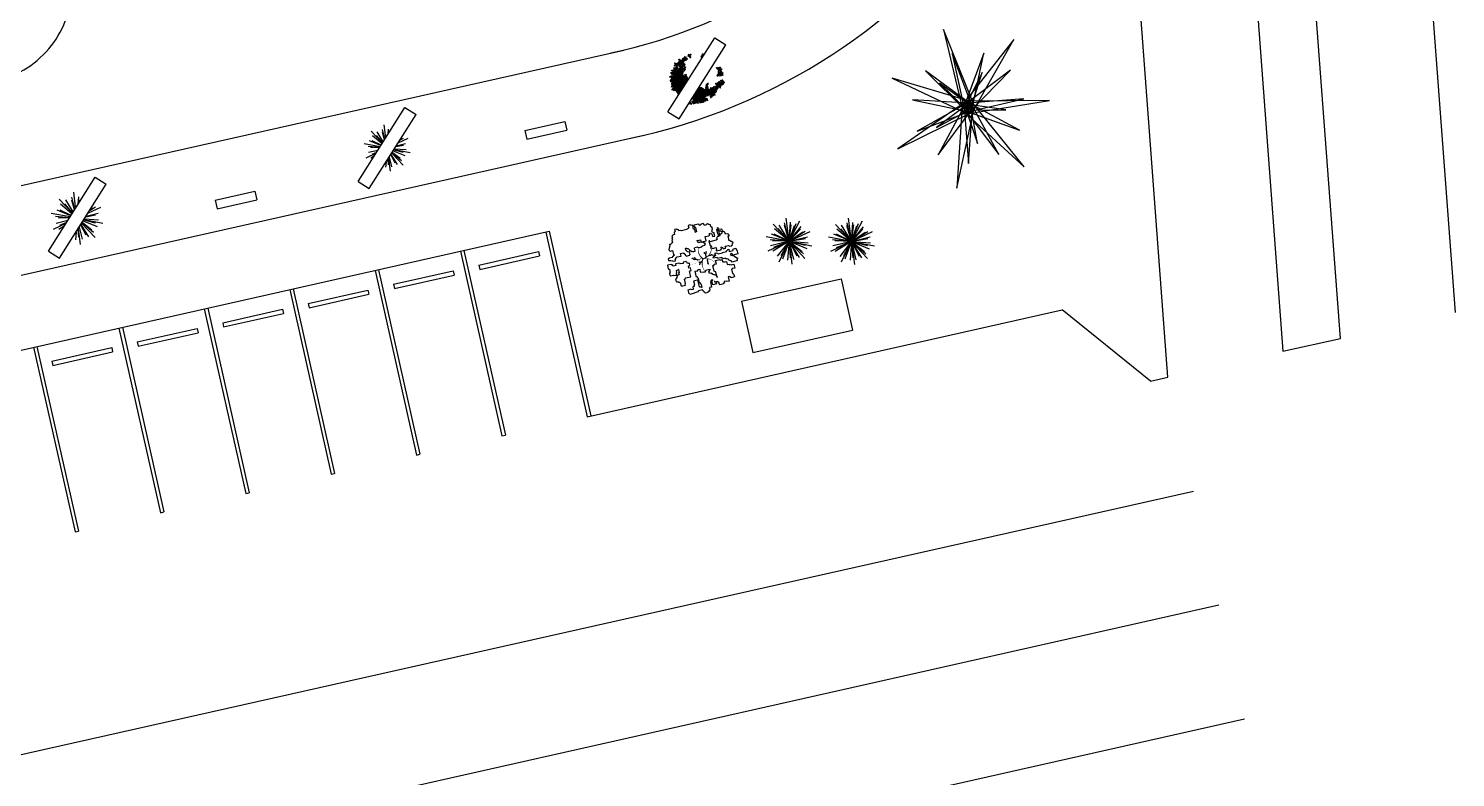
# Model space of a CAD drawing. Header units: inches. Extents: x 40 to 251, y 0 to 175.
# Drawn here: x 202.07 to 250.99, y 36.17 to 61.83 of the extents above; entities that cross this region are included whole.
import ezdxf

# ---------------------------------------------------------------- set-up
doc = ezdxf.new("R2010")
doc.units = ezdxf.units.IN
doc.header["$MEASUREMENT"] = 0
for name, color, linetype in [('ARBOLES', 3, 'Continuous'), ('CUADRICULA', 84, 'Continuous'), ('SENDAS', 6, 'Continuous')]:
    doc.layers.add(name, color=color, linetype=linetype)

msp = doc.modelspace()

# ---------------------------------------------------------------- linework, layer by layer
for p, q in [((241.126, 49.884), (231.978, 172.373)), ((247.043, 51.213), (237.995, 172.373)), ((250.988, 52.1), (242.006, 172.373)), ((163.608, 47.864), (222.483, 61.092)), ((162.463, 44.532), (223.159, 58.169)), ((162.788, 42.042), (219.923, 54.88)), ((219.806, 54.854), (221.227, 48.529)), ((219.923, 54.88), (221.345, 48.555)), ((216.879, 54.196), (218.3, 47.871)), ((216.996, 54.222), (218.418, 47.897)), ((217.509, 53.722), (219.557, 54.183)), ((217.541, 53.576), (219.59, 54.036)), ((219.557, 54.183), (219.59, 54.036)), ((213.952, 53.538), (215.373, 47.213)), ((214.069, 53.565), (215.491, 47.24)), ((214.581, 53.065), (216.63, 53.525)), ((214.614, 52.918), (216.663, 53.379)), ((216.63, 53.525), (216.663, 53.379)), ((217.509, 53.722), (217.541, 53.576)), ((211.025, 52.881), (212.446, 46.556)), ((211.142, 52.907), (212.564, 46.582)), ((211.654, 52.407), (213.703, 52.867)), ((213.703, 52.867), (213.736, 52.721)), ((214.581, 53.065), (214.614, 52.918)), ((226.509, 52.483), (229.924, 53.25)), ((229.924, 53.25), (230.319, 51.494)), ((211.654, 52.407), (211.687, 52.261)), ((211.687, 52.261), (213.736, 52.721)), ((226.509, 52.483), (226.904, 50.727)), ((208.098, 52.223), (209.519, 45.898)), ((208.215, 52.249), (209.636, 45.924)), ((208.727, 51.749), (210.776, 52.21)), ((208.76, 51.603), (210.809, 52.063)), ((210.776, 52.21), (210.809, 52.063)), ((221.227, 48.529), (237.501, 52.185)), ((240.534, 49.751), (237.501, 52.185)), ((205.171, 51.565), (206.592, 45.24)), ((205.288, 51.592), (206.709, 45.267)), ((205.8, 51.092), (207.849, 51.552)), ((205.833, 50.945), (207.882, 51.406)), ((207.849, 51.552), (207.882, 51.406)), ((208.727, 51.749), (208.76, 51.603)), ((226.904, 50.727), (230.319, 51.494)), ((202.244, 50.908), (203.665, 44.583)), ((202.361, 50.934), (203.782, 44.609)), ((202.873, 50.434), (204.922, 50.894)), ((204.922, 50.894), (204.955, 50.748)), ((205.8, 51.092), (205.833, 50.945)), ((202.873, 50.434), (202.906, 50.288)), ((202.906, 50.288), (204.955, 50.748)), ((240.534, 49.751), (241.126, 49.884)), ((218.3, 47.871), (218.418, 47.897)), ((215.373, 47.213), (215.491, 47.24)), ((212.446, 46.556), (212.564, 46.582)), ((91.152, 12.087), (242.003, 45.981)), ((209.519, 45.898), (209.636, 45.924)), ((206.592, 45.24), (206.709, 45.267)), ((203.665, 44.583), (203.782, 44.609)), ((92.029, 8.184), (242.879, 42.078)), ((92.905, 4.282), (243.756, 38.176))]:
    msp.add_line(p, q)
msp.add_lwpolyline([(235.989, 172.373), (245.071, 50.77), (247.043, 51.213)])
for radius, end in [(17.543, 7.131), (20.543, 4.9594)]:
    msp.add_arc((218.415, 78.157), radius, 281.9184, end)
at = {"layer": 'ARBOLES'}
for p, q in [((224.207, 60.183), (224.202, 60.208)), ((224.204, 60.281), (224.204, 60.281)), ((224.366, 59.56), (224.21, 60.253)), ((224.343, 59.578), (224.211, 60.169)), ((224.379, 59.582), (224.218, 60.301)), ((224.393, 59.603), (224.235, 60.307)), ((224.272, 60.226), (224.258, 60.285)), ((224.407, 59.625), (224.272, 60.224)), ((224.42, 59.646), (224.296, 60.202)), ((224.319, 60.178), (224.313, 60.205)), ((224.184, 60.121), (224.184, 60.121)), ((224.193, 59.999), (224.188, 60.024)), ((224.193, 59.919), (224.192, 59.922)), ((224.197, 60.064), (224.194, 60.076)), ((224.204, 59.87), (224.195, 59.91)), ((224.315, 59.622), (224.196, 60.153)), ((224.225, 59.86), (224.199, 59.972)), ((224.292, 59.642), (224.202, 60.044)), ((224.22, 59.796), (224.217, 59.814)), ((224.224, 59.778), (224.222, 59.789)), ((224.241, 59.788), (224.227, 59.848)), ((224.434, 59.668), (224.325, 60.151)), ((224.448, 59.689), (224.352, 60.116)), ((224.461, 59.711), (224.372, 60.11)), ((224.475, 59.733), (224.389, 60.114)), ((224.416, 60.079), (224.407, 60.118)), ((224.489, 59.754), (224.416, 60.077)), ((224.502, 59.776), (224.438, 60.059)), ((224.516, 59.797), (224.459, 60.052)), ((224.529, 59.819), (224.476, 60.059)), ((224.543, 59.84), (224.492, 60.066)), ((224.557, 59.862), (224.514, 60.054)), ((224.57, 59.883), (224.536, 60.039)), ((224.584, 59.905), (224.552, 60.047)), ((224.598, 59.926), (224.566, 60.068)), ((224.611, 59.948), (224.583, 60.072)), ((224.625, 59.97), (224.603, 60.069)), ((224.639, 59.991), (224.617, 60.087)), ((224.652, 60.013), (224.632, 60.101)), ((224.666, 60.034), (224.648, 60.112)), ((224.679, 60.056), (224.667, 60.111)), ((224.693, 60.077), (224.686, 60.107)), ((225.073, 59.292), (224.983, 59.693)), ((225.097, 59.267), (224.996, 59.715)), ((225.114, 59.275), (225.01, 59.736)), ((225.129, 59.29), (225.024, 59.758)), ((225.148, 59.284), (225.037, 59.779)), ((225.166, 59.287), (225.051, 59.801)), ((225.185, 59.286), (225.064, 59.822)), ((225.203, 59.29), (225.078, 59.844)), ((225.22, 59.294), (225.102, 59.818)), ((225.232, 59.324), (225.122, 59.814)), ((225.25, 59.325), (225.141, 59.81)), ((225.268, 59.329), (225.158, 59.818)), ((225.288, 59.322), (225.188, 59.766)), ((225.272, 59.474), (225.203, 59.782)), ((225.29, 59.478), (225.225, 59.765)), ((225.304, 59.498), (225.248, 59.745)), ((225.314, 59.532), (225.267, 59.744)), ((225.33, 59.546), (225.283, 59.755)), ((225.356, 59.51), (225.29, 59.805)), ((225.371, 59.527), (225.302, 59.837)), ((225.385, 59.546), (225.307, 59.893)), ((225.407, 59.531), (225.319, 59.922)), ((225.424, 59.538), (225.334, 59.938)), ((225.365, 59.882), (225.349, 59.954)), ((225.374, 59.927), (225.366, 59.962)), ((225.439, 59.554), (225.397, 59.74)), ((225.455, 59.563), (225.415, 59.741)), ((225.491, 59.488), (225.431, 59.754)), ((225.509, 59.489), (225.446, 59.769)), ((225.523, 59.507), (225.458, 59.8)), ((225.54, 59.516), (225.472, 59.817)), ((225.557, 59.521), (225.498, 59.787)), ((225.574, 59.529), (225.518, 59.78)), ((225.593, 59.528), (225.531, 59.802)), ((225.595, 59.598), (225.547, 59.813)), ((225.57, 59.792), (225.562, 59.826)), ((225.582, 59.822), (225.576, 59.848)), ((225.611, 59.61), (225.578, 59.758)), ((225.626, 59.626), (225.594, 59.77)), ((225.642, 59.639), (225.605, 59.801)), ((225.655, 59.661), (225.618, 59.824)), ((225.665, 59.701), (225.634, 59.838)), ((225.652, 59.839), (225.65, 59.847)), ((225.677, 59.73), (225.658, 59.812)), ((225.694, 59.733), (225.673, 59.827)), ((225.707, 59.759), (225.688, 59.845)), ((225.723, 59.768), (225.706, 59.847)), ((225.73, 59.822), (225.725, 59.842)), ((224.792, 59.391), (224.792, 59.392)), ((224.809, 59.314), (224.806, 59.327)), ((224.817, 59.278), (224.814, 59.294)), ((224.822, 59.421), (224.819, 59.435)), ((224.839, 59.263), (224.824, 59.328)), ((224.844, 59.406), (224.833, 59.456)), ((224.859, 59.256), (224.839, 59.346)), ((224.865, 59.395), (224.846, 59.478)), ((224.882, 59.236), (224.856, 59.351)), ((224.915, 59.252), (224.86, 59.499)), ((224.897, 59.251), (224.866, 59.391)), ((224.933, 59.258), (224.874, 59.521)), ((224.946, 59.279), (224.887, 59.542)), ((224.968, 59.265), (224.901, 59.564)), ((224.985, 59.271), (224.914, 59.586)), ((225.006, 59.261), (224.928, 59.607)), ((225.026, 59.254), (224.942, 59.629)), ((225.028, 59.329), (224.955, 59.65)), ((225.047, 59.324), (224.969, 59.672)), ((225.043, 59.261), (225.038, 59.283)), ((225.234, 59.315), (225.234, 59.316)), ((225.3, 59.349), (225.284, 59.421)), ((225.319, 59.349), (225.304, 59.415)), ((225.334, 59.362), (225.316, 59.441)), ((225.354, 59.354), (225.336, 59.438)), ((225.369, 59.37), (225.368, 59.375)), ((225.453, 59.49), (225.448, 59.515)), ((225.463, 59.447), (225.459, 59.464)), ((225.472, 59.489), (225.463, 59.528)), ((225.48, 59.454), (225.472, 59.487)), ((225.497, 59.459), (225.494, 59.474)), ((225.608, 59.541), (225.597, 59.592)), ((225.619, 59.575), (225.619, 59.576))]:
    msp.add_line(p, q, dxfattribs=at)
for centre, major_axis, ratio in [((224.34, 60.636), (0.0257, 0.0191), 0.474486), ((224.385, 60.75), (-0.0173, 0.0285), 0.413472), ((224.426, 60.643), (0.0187, 0.0322), 0.573894), ((224.469, 60.717), (0.0281, 0.0245), 0.398406), ((224.464, 60.625), (-0.0051, 0.0356), 0.560355), ((224.545, 60.752), (0.0045, 0.0345), 0.462001), ((224.576, 60.755), (-0.0038, 0.0308), 0.256118), ((224.746, 60.918), (0.0288, 0.0292), 0.35759), ((225.164, 60.884), (-0.0351, -0.0079), 0.599678), ((225.194, 60.936), (-0.0182, 0.0297), 0.619386), ((224.083, 60.179), (-0.0386, -0.0087), 0.522819), ((224.128, 60.299), (-0.0381, 0.0104), 0.665813), ((224.139, 60.39), (-0.0327, -0.0073), 0.43783), ((224.144, 60.136), (-0.0084, 0.0373), 0.720925), ((224.157, 60.229), (0.0018, 0.0395), 0.799869), ((224.173, 60.354), (0.0212, 0.0366), 0.25469), ((224.197, 60.238), (-0.0051, 0.0315), 0.560103), ((224.216, 60.471), (-0.0358, -0.0029), 0.407978), ((224.204, 60.33), (-0.0032, 0.0322), 0.45877), ((224.238, 60.426), (0.0253, 0.0199), 0.543438), ((224.258, 60.629), (-0.0387, 0.0167), 0.414951), ((224.285, 60.505), (0.0241, 0.0232), 0.237378), ((224.29, 60.257), (-0.0081, 0.0362), 0.576422), ((224.287, 60.564), (0.0053, 0.0303), 0.494677), ((224.323, 60.328), (0.0249, 0.014), 0.655012), ((224.349, 60.59), (0.0424, 0.0095), 0.434994), ((224.335, 60.211), (0.0009, 0.0299), 0.543648), ((224.376, 60.351), (-0.0354, 0.0348), 0.401963), ((224.374, 60.18), (0.0324, 0.0086), 0.516956), ((224.377, 60.402), (0.0351, 0.0079), 0.299839), ((224.381, 60.435), (-0.0338, 0.0127), 0.445277), ((224.362, 60.225), (-0.0046, 0.0206), 0.067063), ((224.433, 60.175), (-0.0063, 0.0279), 0.753881), ((224.438, 60.541), (0.0061, 0.0404), 0.328742), ((224.478, 60.332), (0.0342, 0.0147), 0.611838), ((224.568, 60.492), (0.0227, 0.0228), 0.373271), ((225.685, 60.466), (-0.0243, 0.0265), 0.486624), ((225.702, 60.234), (0.0151, 0.042), 0.332735), ((225.752, 60.476), (0.0352, 0.0232), 0.507162), ((225.756, 60.233), (0.0054, 0.0344), 0.81231), ((225.776, 60.315), (-0.0096, 0.036), 0.431606), ((225.81, 60.431), (0.0316, 0.0112), 0.400905), ((225.811, 60.238), (0.0032, 0.036), 0.665469), ((225.843, 60.297), (0.0247, 0.0165), 0.629819), ((224.118, 60.001), (-0.0387, 0.0163), 0.260879), ((224.136, 59.918), (-0.03, 0.0277), 0.268184), ((224.129, 59.849), (0.0115, 0.0297), 0.343826), ((224.168, 59.826), (-0.0149, 0.0352), 0.323492), ((224.179, 59.934), (0.0017, 0.0382), 0.434403), ((224.211, 59.736), (0.0075, 0.0453), 0.450257), ((224.247, 59.729), (-0.0076, 0.0336), 0.481755), ((224.442, 60.097), (-0.0057, 0.0368), 0.792069), ((224.605, 60.115), (0.0004, 0.0397), 0.404964), ((225.658, 59.924), (-0.0204, 0.0325), 0.41875), ((225.68, 59.86), (-0.0417, -0.0058), 0.38142), ((225.768, 59.994), (-0.0328, 0.0226), 0.30137), ((225.768, 59.917), (0.0275, 0.0351), 0.178251)]:
    msp.add_ellipse(centre, major_axis=major_axis, ratio=ratio, dxfattribs=at)
at = {"layer": 'ARBOLES', "extrusion": (0, 0, -1)}
for centre, major_axis, ratio in [((224.391, 60.683), (0.0331, 0.0107), 0.345232), ((224.434, 60.724), (-0.0022, 0.0334), 0.363979), ((224.493, 60.65), (-0.0204, 0.0249), 0.664202), ((224.507, 60.687), (-0.0329, 0.0064), 0.559156), ((224.51, 60.787), (0.0261, 0.0143), 0.451568), ((224.56, 60.835), (0.0029, 0.0347), 0.345232), ((224.595, 60.824), (0.0141, 0.0304), 0.321779), ((224.616, 60.768), (-0.028, 0.0162), 0.333155), ((224.624, 60.796), (-0.0344, 0.0056), 0.502617), ((224.695, 60.913), (0.0139, 0.0332), 0.334247), ((224.752, 60.852), (-0.0199, 0.017), 0.615039), ((224.173, 60.134), (-0.0135, 0.0317), 0.199877), ((224.194, 60.43), (0.0019, 0.0285), 0.234816), ((224.239, 60.568), (0.0333, 0.0097), 0.46418), ((224.252, 60.343), (-0.0327, 0.0356), 0.332454), ((224.274, 60.373), (-0.0464, 0.0137), 0.445707), ((224.293, 60.437), (-0.0204, 0.0182), 0.543931), ((224.308, 60.472), (-0.0331, -0.0048), 0.400905), ((224.324, 60.278), (-0.0318, 0.0167), 0.521032), ((224.366, 60.143), (-0.0339, 0.0207), 0.440565), ((224.372, 60.288), (0.0318, 0.0141), 0.304616), ((224.4, 60.566), (0.0356, 0.031), 0.366699), ((224.395, 60.239), (-0.03, 0.0197), 0.560355), ((224.411, 60.472), (-0.0066, 0.038), 0.348243), ((224.426, 60.363), (0.0038, 0.0444), 0.479296), ((224.438, 60.264), (-0.0061, 0.0404), 0.393625), ((224.448, 60.483), (0.0164, 0.0388), 0.255677), ((224.471, 60.414), (-0.035, 0.0127), 0.46955), ((224.468, 60.185), (-0.0232, 0.0336), 0.493113), ((224.488, 60.451), (-0.0371, 0.0033), 0.398406), ((224.478, 60.541), (-0.0153, 0.0327), 0.55782), ((224.485, 60.284), (0.0161, 0.0308), 0.462001), ((224.497, 60.221), (-0.029, 0.0139), 0.499524), ((224.504, 60.561), (-0.0185, 0.0294), 0.578771), ((224.515, 60.159), (0.0042, 0.0432), 0.402471), ((224.537, 60.569), (-0.0296, 0.0204), 0.334247), ((224.546, 60.603), (-0.0331, 0.0108), 0.578771), ((224.542, 60.403), (-0.0108, 0.0343), 0.412893), ((224.559, 60.146), (0.0275, 0.0251), 0.46955), ((224.568, 60.438), (-0.0298, 0.0176), 0.270347), ((224.572, 60.228), (-0.0022, 0.0334), 0.237378), ((224.611, 60.219), (0.02, 0.0268), 0.321779), ((224.633, 60.165), (-0.0233, 0.0205), 0.478087), ((225.73, 60.333), (-0.0075, 0.0529), 0.426602), ((225.744, 60.417), (-0.027, 0.0125), 0.540694), ((225.8, 60.377), (-0.0269, 0.0176), 0.45561), ((225.817, 60.322), (0.0149, 0.0394), 0.41076), ((225.852, 60.252), (-0.0298, 0.0121), 0.417185), ((224.097, 60.063), (0.0302, 0.0235), 0.397433), ((224.153, 59.748), (0.0276, 0.0247), 0.371578), ((224.154, 60.035), (-0.0167, 0.0358), 0.522819), ((224.183, 60.059), (-0.0172, 0.0299), 0.640632), ((224.205, 59.843), (0.0024, 0.0408), 0.406602), ((224.474, 60.119), (-0.0236, 0.024), 0.719175), ((224.529, 60.06), (-0.0144, 0.0384), 0.392057), ((224.559, 60.092), (-0.0203, 0.0184), 0.444141), ((225.701, 59.937), (0.0025, 0.0409), 0.46099), ((225.74, 59.936), (0.0135, 0.0453), 0.340506), ((225.767, 59.83), (-0.0274, 0.0287), 0.440565), ((225.783, 59.871), (-0.0312, 0.0079), 0.37876), ((225.807, 60.024), (-0.0017, 0.0384), 0.524588), ((225.837, 59.935), (-0.0194, 0.0346), 0.57407), ((225.846, 60.026), (0.0218, 0.0376), 0.247987), ((225.87, 60.004), (0.022, 0.0219), 0.387023), ((225.871, 59.949), (-0.0211, 0.0228), 0.56346), ((225.894, 59.979), (-0.0348, -0.0003), 0.385847), ((224.771, 59.269), (-0.0228, 0.0325), 0.30261)]:
    msp.add_ellipse(centre, major_axis=major_axis, ratio=ratio, dxfattribs=at)
at = {"layer": 'ARBOLES'}
for centre, major_axis, ratio, start_param, end_param in [((225.162, 60.836), (0.0266, 0.006), 0.738193, 0.500323, 4.51106), ((224.715, 59.283), (0.0175, 0.0383), 0.507162, 3.174572, 5.724551)]:
    msp.add_ellipse(centre, major_axis=major_axis, ratio=ratio, start_param=start_param, end_param=end_param, dxfattribs=at)
at = {"layer": 'ARBOLES', "extrusion": (0, 0, -1)}
msp.add_ellipse((225.244, 60.934), major_axis=(0.0116, 0.0234), ratio=0.615039, start_param=3.748345, end_param=6.00883, dxfattribs=at)
at = {"layer": 'CUADRICULA'}
for p, q in [((234.486, 59.192), (233.44, 61.796)), ((233.44, 61.796), (234.086, 59.066)), ((223.992, 58.97), (225.597, 61.504)), ((224.372, 58.729), (225.977, 61.264)), ((224.372, 58.729), (225.977, 61.264)), ((225.597, 61.504), (225.977, 61.264)), ((235.844, 61.453), (234.112, 59.246)), ((234.46, 59.012), (235.844, 61.453)), ((234.424, 59.171), (233.73, 60.975)), ((233.73, 60.975), (234.147, 59.087)), ((234.816, 60.982), (234.147, 59.169)), ((234.425, 59.089), (234.816, 60.982)), ((234.38, 59.239), (232.82, 60.381)), ((232.82, 60.381), (234.192, 59.019)), ((235.734, 60.401), (234.19, 59.238)), ((234.761, 60.324), (234.196, 59.165)), ((234.375, 59.093), (234.761, 60.324)), ((234.381, 59.02), (235.734, 60.401)), ((234.361, 59.325), (231.673, 60.131)), ((231.673, 60.131), (234.211, 58.933)), ((234.347, 59.203), (233.296, 59.95)), ((233.296, 59.95), (234.224, 59.055)), ((234.179, 59.31), (231.873, 57.711)), ((234.305, 59.272), (232.376, 59.39)), ((232.376, 59.39), (234.266, 58.986)), ((234.225, 59.26), (232.538, 58.316)), ((234.234, 59.211), (233.199, 58.441)), ((234.164, 59.206), (233.255, 57.5)), ((234.486, 59.192), (234.086, 59.066)), ((234.46, 59.012), (234.112, 59.246)), ((234.133, 58.985), (234.439, 59.273)), ((234.164, 59.206), (234.408, 59.052)), ((234.179, 59.31), (234.392, 58.948)), ((234.361, 59.325), (234.211, 58.933)), ((234.347, 59.203), (234.224, 59.055)), ((234.234, 59.211), (234.337, 59.048)), ((236.192, 59.416), (234.264, 59.272)), ((237.074, 59.36), (234.269, 59.338)), ((234.303, 58.92), (234.269, 59.338)), ((234.28, 59.033), (234.292, 59.225)), ((235.569, 59.047), (234.292, 59.225)), ((234.303, 58.92), (237.074, 59.36)), ((234.307, 58.986), (236.192, 59.416)), ((236.045, 58.34), (234.345, 59.261)), ((235.339, 57.515), (234.407, 59.208)), ((236.205, 57.093), (234.439, 59.273)), ((213.371, 56.583), (214.976, 59.118)), ((213.752, 56.343), (215.356, 58.877)), ((213.752, 56.343), (215.356, 58.877)), ((214.976, 59.118), (215.356, 58.877)), ((223.992, 58.97), (224.372, 58.729)), ((231.873, 57.711), (234.392, 58.948)), ((232.538, 58.316), (234.347, 58.998)), ((233.199, 58.441), (234.337, 59.048)), ((233.255, 57.5), (234.408, 59.052)), ((234.078, 59.159), (233.89, 56.359)), ((233.89, 56.359), (234.494, 59.099)), ((234.078, 59.159), (234.494, 59.099)), ((234.133, 58.985), (236.205, 57.093)), ((234.141, 59.128), (234.299, 57.201)), ((234.165, 59.05), (235.339, 57.515)), ((234.192, 59.105), (234.379, 59.153)), ((234.192, 59.105), (234.604, 57.883)), ((234.375, 59.093), (234.196, 59.165)), ((234.227, 58.997), (236.045, 58.34)), ((234.28, 59.033), (235.569, 59.047)), ((234.299, 57.201), (234.43, 59.13)), ((234.604, 57.883), (234.379, 59.153)), ((214.205, 57.9), (213.817, 58.314)), ((214.233, 57.944), (214.021, 58.288)), ((214.28, 58.019), (214.205, 58.278)), ((214.29, 58.035), (214.21, 58.366)), ((214.32, 58.082), (214.265, 58.524)), ((214.401, 58.209), (214.414, 58.383)), ((214.437, 58.267), (214.441, 58.295)), ((219.09, 58.331), (220.456, 58.638)), ((219.09, 58.331), (219.156, 58.038)), ((219.156, 58.038), (220.522, 58.345)), ((220.456, 58.638), (220.522, 58.345)), ((214.126, 57.776), (213.578, 57.881)), ((214.11, 57.75), (213.711, 57.781)), ((214.153, 57.818), (213.759, 57.98)), ((214.103, 57.739), (213.794, 57.748)), ((214.16, 57.829), (213.851, 57.979)), ((214.191, 57.878), (213.866, 58.155)), ((214.212, 57.911), (213.996, 58.166)), ((214.664, 57.784), (214.925, 57.831)), ((214.678, 57.806), (215, 57.884)), ((214.743, 57.908), (215.088, 58.07)), ((214.8, 57.999), (214.921, 58.073)), ((214.831, 58.048), (214.835, 58.051)), ((213.985, 57.553), (213.64, 57.391)), ((214.049, 57.654), (213.728, 57.577)), ((213.928, 57.462), (213.806, 57.388)), ((214.005, 57.584), (213.836, 57.515)), ((214.327, 57.252), (214.314, 57.078)), ((214.391, 57.353), (214.405, 57.162)), ((214.408, 57.379), (214.463, 56.937)), ((214.437, 57.426), (214.518, 57.094)), ((214.486, 57.503), (214.633, 57.228)), ((214.495, 57.517), (214.707, 57.173)), ((214.523, 57.561), (214.911, 57.147)), ((214.537, 57.583), (214.862, 57.306)), ((214.542, 57.592), (214.814, 57.381)), ((214.575, 57.643), (214.969, 57.481)), ((214.594, 57.674), (214.917, 57.594)), ((214.601, 57.685), (215.149, 57.58)), ((214.618, 57.711), (215.016, 57.68)), ((202.751, 54.197), (204.355, 56.732)), ((203.131, 53.956), (204.736, 56.491)), ((203.131, 53.956), (204.736, 56.491)), ((204.355, 56.732), (204.736, 56.491)), ((213.371, 56.583), (213.752, 56.343)), ((203.574, 55.498), (203.117, 55.986)), ((203.56, 55.475), (203.172, 55.805)), ((203.581, 55.508), (203.319, 55.818)), ((203.602, 55.542), (203.347, 55.956)), ((203.65, 55.618), (203.555, 55.944)), ((203.66, 55.634), (203.561, 56.045)), ((203.685, 55.723), (203.623, 56.223)), ((203.772, 55.811), (203.792, 56.063)), ((203.81, 55.87), (203.823, 55.964)), ((208.469, 55.945), (209.835, 56.252)), ((208.469, 55.945), (208.535, 55.652)), ((208.535, 55.652), (209.901, 55.959)), ((209.835, 56.252), (209.901, 55.959)), ((203.494, 55.372), (202.847, 55.496)), ((203.478, 55.346), (202.997, 55.382)), ((203.521, 55.414), (203.051, 55.608)), ((203.471, 55.334), (203.091, 55.346)), ((203.528, 55.426), (203.155, 55.606)), ((203.969, 55.281), (204.623, 55.155)), ((203.986, 55.306), (204.473, 55.269)), ((204.032, 55.379), (204.369, 55.44)), ((204.045, 55.401), (204.454, 55.5)), ((204.109, 55.501), (204.554, 55.71)), ((204.165, 55.59), (204.365, 55.713)), ((204.196, 55.639), (204.268, 55.688)), ((228.144, 54.538), (228.045, 55.332)), ((230.283, 54.533), (230.184, 55.327)), ((203.351, 55.146), (202.916, 54.942)), ((203.416, 55.249), (203.016, 55.152)), ((203.293, 55.054), (203.105, 54.938)), ((203.371, 55.177), (203.138, 55.082)), ((203.699, 54.853), (203.678, 54.588)), ((203.762, 54.954), (203.782, 54.683)), ((203.778, 54.979), (203.847, 54.428)), ((203.808, 55.025), (203.909, 54.607)), ((203.856, 55.101), (204.039, 54.758)), ((203.865, 55.115), (204.123, 54.696)), ((203.892, 55.158), (204.353, 54.666)), ((203.906, 55.18), (204.298, 54.846)), ((203.911, 55.189), (204.244, 54.931)), ((203.943, 55.24), (204.419, 55.044)), ((203.962, 55.27), (204.361, 55.172)), ((228.143, 54.538), (227.538, 54.787)), ((228.143, 54.538), (227.596, 55.121)), ((228.143, 54.538), (227.644, 54.962)), ((228.143, 54.538), (227.775, 54.973)), ((228.143, 54.538), (227.8, 55.095)), ((228.144, 54.538), (227.985, 55.085)), ((228.144, 54.538), (227.99, 55.174)), ((228.143, 54.538), (228.518, 55.244)), ((228.143, 54.538), (228.383, 55.146)), ((228.143, 54.538), (228.328, 55.077)), ((228.143, 54.538), (228.559, 55.042)), ((228.143, 54.538), (228.531, 54.955)), ((228.143, 54.538), (228.7, 54.88)), ((228.143, 54.538), (228.867, 54.877)), ((228.143, 54.538), (228.614, 54.858)), ((228.144, 54.538), (228.194, 55.19)), ((228.144, 54.538), (228.221, 55.102)), ((230.282, 54.533), (229.735, 55.117)), ((230.282, 54.533), (229.784, 54.957)), ((230.282, 54.533), (229.914, 54.969)), ((230.282, 54.533), (229.939, 55.091)), ((230.283, 54.533), (230.125, 55.081)), ((230.283, 54.533), (230.13, 55.17)), ((230.282, 54.533), (230.658, 55.24)), ((230.282, 54.533), (230.522, 55.142)), ((230.282, 54.533), (230.467, 55.072)), ((230.282, 54.533), (230.699, 55.038)), ((230.282, 54.533), (230.67, 54.95)), ((230.282, 54.533), (230.839, 54.876)), ((230.282, 54.533), (231.006, 54.873)), ((230.282, 54.533), (230.753, 54.854)), ((230.283, 54.533), (230.334, 55.186)), ((230.283, 54.533), (230.361, 55.098)), ((228.143, 54.538), (227.357, 54.688)), ((228.143, 54.538), (227.418, 54.198)), ((228.143, 54.538), (227.49, 54.588)), ((228.143, 54.538), (227.507, 54.384)), ((228.143, 54.538), (227.573, 54.556)), ((228.143, 54.538), (227.585, 54.195)), ((228.143, 54.538), (227.615, 54.322)), ((228.143, 54.538), (227.63, 54.786)), ((228.142, 54.541), (227.741, 54.023)), ((228.142, 54.541), (227.789, 53.823)), ((228.142, 54.541), (227.864, 54.043)), ((228.142, 54.541), (227.921, 53.925)), ((228.144, 54.545), (228.093, 53.892)), ((228.143, 54.538), (228.779, 54.691)), ((228.143, 54.538), (228.703, 54.638)), ((228.143, 54.538), (228.689, 53.954)), ((228.143, 54.538), (228.928, 54.387)), ((228.143, 54.538), (228.412, 54.035)), ((228.143, 54.538), (228.593, 54.188)), ((228.143, 54.538), (228.696, 54.402)), ((228.143, 54.538), (228.485, 53.98)), ((228.143, 54.538), (228.641, 54.114)), ((228.143, 54.538), (228.748, 54.288)), ((228.143, 54.538), (228.795, 54.487)), ((228.144, 54.545), (228.297, 53.909)), ((228.144, 54.545), (228.185, 53.976)), ((228.144, 54.545), (228.243, 53.751)), ((230.282, 54.533), (229.496, 54.684)), ((230.282, 54.533), (229.558, 54.194)), ((230.282, 54.533), (229.63, 54.584)), ((230.282, 54.533), (229.646, 54.379)), ((230.282, 54.533), (229.677, 54.783)), ((230.282, 54.533), (229.712, 54.551)), ((230.282, 54.533), (229.725, 54.19)), ((230.282, 54.533), (229.754, 54.318)), ((230.282, 54.533), (229.769, 54.781)), ((230.281, 54.537), (229.881, 54.019)), ((230.281, 54.537), (229.928, 53.819)), ((230.281, 54.537), (230.004, 54.039)), ((230.281, 54.537), (230.06, 53.921)), ((230.283, 54.54), (230.233, 53.888)), ((230.282, 54.533), (230.918, 54.687)), ((230.282, 54.533), (230.843, 54.634)), ((230.282, 54.533), (230.934, 54.483)), ((230.282, 54.533), (230.887, 54.284)), ((230.282, 54.533), (230.78, 54.109)), ((230.282, 54.533), (230.625, 53.976)), ((230.282, 54.533), (230.835, 54.397)), ((230.282, 54.533), (230.732, 54.184)), ((230.282, 54.533), (230.551, 54.031)), ((230.282, 54.533), (231.068, 54.382)), ((230.282, 54.533), (230.829, 53.949)), ((230.283, 54.54), (230.382, 53.746)), ((230.283, 54.54), (230.325, 53.972)), ((230.283, 54.54), (230.437, 53.904)), ((202.751, 54.197), (203.131, 53.956))]:
    msp.add_line(p, q, dxfattribs=at)
for points in [[(225.34, 55.156), (225.344, 55.137), (225.308, 55.129), (225.312, 55.111), (225.294, 55.107), (225.298, 55.089), (225.243, 55.076), (225.235, 55.113), (225.212, 55.127), (225.208, 55.145), (225.117, 55.125), (225.121, 55.106), (225.103, 55.102), (225.088, 55.08), (225.07, 55.076), (225.062, 55.112), (225.044, 55.108), (225.04, 55.126), (224.875, 55.089), (224.887, 55.035), (224.906, 55.039), (224.914, 55.002), (224.95, 55.011), (224.932, 55.006), (224.965, 54.86), (224.928, 54.852), (224.933, 54.834), (224.908, 54.943), (224.886, 54.958), (224.867, 54.953), (224.839, 55.081), (224.82, 55.077), (224.816, 55.095), (224.761, 55.083), (224.757, 55.101), (224.702, 55.089), (224.688, 55.067), (224.705, 54.994), (224.686, 54.99), (224.69, 54.971), (224.636, 54.959), (224.64, 54.941), (224.457, 54.9), (224.416, 54.91), (224.362, 54.897), (224.353, 54.934), (224.335, 54.93), (224.313, 54.944), (224.294, 54.94), (224.272, 54.954), (224.217, 54.942), (224.234, 54.869), (224.219, 54.846), (224.201, 54.842), (224.218, 54.769), (224.144, 54.753), (224.149, 54.734), (224.13, 54.73), (224.147, 54.657), (224.128, 54.653), (224.145, 54.58), (224.127, 54.576), (224.147, 54.485), (224.129, 54.481), (224.115, 54.458), (224.096, 54.454), (224.082, 54.432), (224.046, 54.424), (224.058, 54.369), (224.04, 54.365), (224.048, 54.328), (224.03, 54.324), (224.038, 54.288), (224.024, 54.265), (224.036, 54.211), (224.072, 54.219), (224.077, 54.201), (224.15, 54.217), (224.178, 54.089), (224.197, 54.093), (224.205, 54.057), (224.168, 54.049), (224.172, 54.03), (224.154, 54.026), (224.158, 54.008), (224.14, 54.004), (224.144, 53.986), (224.016, 53.957), (224.02, 53.939), (224.002, 53.934), (224.014, 53.88), (224.032, 53.884), (224.091, 53.878), (224.15, 53.872), (224.173, 53.858), (224.246, 53.874), (224.238, 53.911), (224.256, 53.915), (224.252, 53.933), (224.266, 53.955), (224.262, 53.974), (224.298, 53.982), (224.294, 54), (224.441, 54.033), (224.42, 54.124), (224.511, 54.145), (224.515, 54.127), (224.534, 54.131), (224.556, 54.117), (224.56, 54.098), (224.579, 54.102), (224.587, 54.066), (224.609, 54.052), (224.613, 54.033), (224.741, 54.062), (224.737, 54.08), (224.755, 54.085), (224.735, 54.176), (224.698, 54.168), (224.676, 54.182), (224.658, 54.178), (224.653, 54.196), (224.635, 54.192), (224.631, 54.21), (224.613, 54.206), (224.592, 54.297), (224.629, 54.305), (224.633, 54.287), (224.67, 54.295), (224.692, 54.281), (224.71, 54.285), (224.718, 54.249), (224.741, 54.235), (224.745, 54.216), (224.763, 54.221), (224.767, 54.202), (224.786, 54.206), (224.79, 54.188), (224.844, 54.2), (224.849, 54.182), (224.922, 54.199), (224.897, 54.308), (224.911, 54.331), (225.003, 54.351), (225.007, 54.333), (225.025, 54.337), (225.029, 54.319), (225.157, 54.347), (225.153, 54.366), (225.171, 54.37), (225.167, 54.388), (225.258, 54.409), (225.254, 54.427), (225.273, 54.431), (225.26, 54.486), (225.224, 54.477), (225.22, 54.496), (225.183, 54.488), (225.179, 54.506), (225.142, 54.498), (225.138, 54.516), (225.029, 54.491), (225.012, 54.564), (224.976, 54.556), (225.104, 54.585), (225.116, 54.53), (225.134, 54.534), (225.157, 54.52), (225.303, 54.553), (225.27, 54.699), (225.398, 54.728), (225.412, 54.75), (225.408, 54.768), (225.426, 54.772), (225.418, 54.809), (225.455, 54.817), (225.459, 54.799), (225.477, 54.803), (225.481, 54.785), (225.499, 54.789), (225.52, 54.697), (225.593, 54.714), (225.564, 54.842), (225.528, 54.833), (225.524, 54.852), (225.505, 54.848), (225.493, 54.902), (225.511, 54.906), (225.503, 54.943), (225.521, 54.947), (225.505, 55.02), (225.487, 55.016), (225.483, 55.034), (225.46, 55.048), (225.448, 55.103), (225.43, 55.099), (225.407, 55.113), (225.389, 55.109), (225.385, 55.127), (225.367, 55.123), (225.363, 55.141)], [(225.682, 55.002), (225.7, 55.006), (225.762, 54.733), (225.743, 54.728), (225.78, 54.737), (225.776, 54.755), (225.79, 54.777), (225.804, 54.8), (225.822, 54.804), (225.855, 54.83), (225.847, 54.867), (225.806, 54.877), (225.788, 54.873), (225.784, 54.891), (225.711, 54.874), (225.694, 54.947), (225.658, 54.939), (225.69, 54.793), (225.709, 54.797), (225.713, 54.779), (225.731, 54.783), (225.743, 54.728), (225.707, 54.72), (225.711, 54.702), (225.674, 54.694), (225.678, 54.676), (225.66, 54.671), (225.677, 54.598), (225.658, 54.594), (225.644, 54.572), (225.425, 54.523), (225.417, 54.559), (225.398, 54.555), (225.435, 54.391), (225.454, 54.395), (225.476, 54.381), (225.484, 54.344), (225.448, 54.336), (225.456, 54.299), (225.511, 54.312), (225.515, 54.294), (225.643, 54.322), (225.659, 54.249), (225.641, 54.245), (225.649, 54.209), (225.813, 54.246), (225.809, 54.264), (225.828, 54.268), (225.811, 54.341), (225.848, 54.349), (225.856, 54.313), (225.874, 54.317), (225.878, 54.299), (225.897, 54.303), (225.901, 54.284), (225.974, 54.301), (225.957, 54.374), (226.067, 54.398), (226.089, 54.384), (226.094, 54.366), (226.185, 54.387), (226.181, 54.405), (226.199, 54.409), (226.195, 54.427), (226.209, 54.45), (226.205, 54.468), (226.223, 54.472), (226.215, 54.508), (226.193, 54.523), (226.174, 54.519), (226.17, 54.537), (226.152, 54.533), (226.148, 54.551), (226.13, 54.547), (226.107, 54.561), (226.089, 54.557), (226.052, 54.721), (226.089, 54.729), (226.076, 54.784), (226.04, 54.776), (226.036, 54.794), (225.963, 54.778), (225.946, 54.851), (225.928, 54.847), (225.924, 54.865), (225.901, 54.879), (225.883, 54.875), (225.861, 54.889), (225.849, 54.944), (225.826, 54.958), (225.735, 54.937), (225.712, 54.952)], [(225.611, 54.123), (225.684, 54.14), (225.688, 54.122), (225.706, 54.126), (225.71, 54.107), (225.856, 54.14), (225.852, 54.158), (225.998, 54.191), (225.994, 54.21), (226.013, 54.214), (226.027, 54.236), (226.045, 54.24), (226.041, 54.258), (226.077, 54.267), (226.094, 54.194), (226.222, 54.222), (226.218, 54.241), (226.232, 54.263), (226.246, 54.285), (226.319, 54.302), (226.331, 54.247), (226.35, 54.251), (226.383, 54.105), (226.218, 54.068), (226.214, 54.086), (226.192, 54.1), (226.187, 54.119), (226.133, 54.106), (226.145, 54.052), (226.2, 54.064), (226.204, 54.046), (226.24, 54.054), (226.245, 54.036), (226.263, 54.04), (226.267, 54.022), (226.285, 54.026), (226.289, 54.007), (226.312, 53.993), (226.33, 53.997), (226.334, 53.979), (226.356, 53.965), (226.375, 53.969), (226.379, 53.951), (226.361, 53.947), (226.369, 53.91), (226.35, 53.906), (226.359, 53.87), (226.176, 53.828), (226.168, 53.865), (226.149, 53.861), (226.145, 53.879), (226.109, 53.871), (226.105, 53.889), (226.086, 53.885), (226.078, 53.922), (226.042, 53.913), (226.038, 53.932), (226.001, 53.923), (225.997, 53.942), (225.979, 53.938), (225.975, 53.956), (225.883, 53.935), (225.879, 53.954), (225.861, 53.949), (225.857, 53.968), (225.838, 53.964), (225.834, 53.982), (225.688, 53.949), (225.68, 53.986), (225.552, 53.957), (225.544, 53.993), (225.562, 53.997), (225.558, 54.016), (225.594, 54.024), (225.59, 54.042), (225.627, 54.05), (225.606, 54.142)], [(224.707, 53.786), (224.671, 53.778), (224.667, 53.796), (224.648, 53.792), (224.64, 53.829), (224.622, 53.824), (224.618, 53.843), (224.508, 53.818), (224.516, 53.782), (224.425, 53.761), (224.421, 53.779), (224.384, 53.771), (224.38, 53.789), (224.252, 53.761), (224.264, 53.706), (224.173, 53.685), (224.169, 53.704), (224.151, 53.699), (224.143, 53.736), (224.124, 53.732), (224.102, 53.746), (223.974, 53.717), (224.003, 53.589), (224.021, 53.594), (224.025, 53.575), (224.043, 53.579), (224.068, 53.47), (224.05, 53.466), (224.058, 53.429), (224.04, 53.425), (224.052, 53.37), (224.07, 53.375), (224.074, 53.356), (224.184, 53.381), (224.188, 53.363), (224.279, 53.383), (224.275, 53.401), (224.294, 53.406), (224.281, 53.46), (224.3, 53.464), (224.283, 53.537), (224.32, 53.546), (224.316, 53.564), (224.37, 53.576), (224.352, 53.572), (224.377, 53.463), (224.358, 53.458), (224.371, 53.404), (224.352, 53.4), (224.357, 53.381), (224.302, 53.369), (224.31, 53.333), (224.292, 53.328), (224.3, 53.292), (224.282, 53.288), (224.29, 53.251), (224.253, 53.243), (224.274, 53.152), (224.292, 53.156), (224.333, 53.146), (224.351, 53.15), (224.355, 53.132), (224.392, 53.14), (224.396, 53.122), (224.414, 53.126), (224.439, 53.016), (224.457, 53.02), (224.461, 53.002), (224.589, 53.031), (224.577, 53.086), (224.595, 53.09), (224.562, 53.236), (224.58, 53.24), (224.576, 53.258), (224.595, 53.262), (224.59, 53.281), (224.773, 53.322), (224.732, 53.504), (224.75, 53.508), (224.746, 53.526), (224.783, 53.535), (224.762, 53.626), (224.708, 53.614), (224.691, 53.687), (224.728, 53.695), (224.724, 53.713), (224.742, 53.717), (224.725, 53.79), (224.689, 53.782), (224.685, 53.8)], [(224.717, 52.887), (224.79, 52.904), (224.794, 52.885), (224.867, 52.902), (224.851, 52.975), (224.869, 52.979), (224.865, 52.997), (224.902, 53.005), (224.894, 53.042), (224.912, 53.046), (224.883, 53.174), (224.901, 53.178), (224.897, 53.196), (225.007, 53.221), (225.06, 52.983), (225.097, 52.992), (225.101, 52.973), (225.138, 52.982), (225.142, 52.963), (225.16, 52.967), (225.139, 53.059), (225.117, 53.073), (225.109, 53.109), (225.091, 53.105), (225.068, 53.119), (225.031, 53.284), (225.013, 53.28), (225.005, 53.316), (224.968, 53.308), (224.923, 53.509), (225.014, 53.529), (225.01, 53.547), (225.029, 53.552), (225.025, 53.57), (225.079, 53.582), (225.1, 53.491), (225.118, 53.495), (225.122, 53.477), (225.195, 53.493), (225.199, 53.475), (225.273, 53.491), (225.268, 53.51), (225.287, 53.514), (225.283, 53.532), (225.301, 53.536), (225.315, 53.558), (225.425, 53.583), (225.429, 53.565), (225.415, 53.542), (225.419, 53.524), (225.4, 53.52), (225.405, 53.502), (225.386, 53.498), (225.395, 53.461), (225.413, 53.465), (225.417, 53.447), (225.472, 53.459), (225.476, 53.441), (225.494, 53.445), (225.498, 53.427), (225.516, 53.431), (225.521, 53.413), (225.561, 53.403), (225.584, 53.389), (225.62, 53.397), (225.624, 53.379), (225.643, 53.383), (225.651, 53.346), (225.669, 53.35), (225.681, 53.296), (225.636, 53.496), (225.596, 53.506), (225.573, 53.52), (225.532, 53.703), (225.569, 53.711), (225.565, 53.73), (225.583, 53.734), (225.579, 53.752), (225.652, 53.768), (225.627, 53.878), (225.773, 53.911), (225.778, 53.892), (225.851, 53.909), (225.867, 53.836), (225.904, 53.844), (225.908, 53.826), (225.999, 53.846), (226.02, 53.755), (226.038, 53.759), (226.042, 53.741), (226.097, 53.753), (226.101, 53.735), (226.156, 53.747), (226.16, 53.729), (226.251, 53.75), (226.28, 53.622), (226.189, 53.601), (226.193, 53.583), (226.174, 53.579), (226.207, 53.433), (226.225, 53.437), (226.23, 53.419), (226.252, 53.405), (226.268, 53.332), (226.25, 53.327), (226.254, 53.309), (226.163, 53.289), (226.159, 53.307), (226.14, 53.303), (226.136, 53.321), (226.118, 53.317), (226.114, 53.335), (226.059, 53.323), (226.092, 53.177), (226.001, 53.156), (225.996, 53.175), (225.923, 53.158), (225.927, 53.14), (225.909, 53.136), (225.913, 53.118), (225.895, 53.113), (225.903, 53.077), (225.775, 53.048), (225.771, 53.066), (225.753, 53.062), (225.737, 53.135), (225.718, 53.131), (225.714, 53.149), (225.696, 53.145), (225.692, 53.164), (225.6, 53.143), (225.596, 53.161), (225.578, 53.157), (225.596, 53.161), (225.619, 53.147), (225.637, 53.151), (225.653, 53.078), (225.525, 53.05), (225.493, 53.196), (225.529, 53.204), (225.525, 53.222), (225.47, 53.21), (225.474, 53.191), (225.456, 53.187), (225.464, 53.151), (225.446, 53.147), (225.487, 52.964), (225.432, 52.952), (225.418, 52.93), (225.43, 52.875), (225.416, 52.852), (225.42, 52.834), (225.384, 52.826), (225.388, 52.808), (225.351, 52.799), (225.355, 52.781), (225.282, 52.765), (225.26, 52.779), (225.256, 52.797), (225.237, 52.793), (225.233, 52.811), (225.211, 52.825), (225.207, 52.844), (225.189, 52.84), (225.18, 52.876), (225.034, 52.843), (225.038, 52.825), (225.02, 52.821), (225.024, 52.803), (224.896, 52.774), (224.9, 52.756), (224.736, 52.719), (224.732, 52.737), (224.713, 52.733), (224.681, 52.879), (224.717, 52.887)], [(225.076, 53.901), (225.02, 53.888), (225.019, 53.893), (225.015, 53.892), (225.014, 53.896), (225.005, 53.898), (225, 53.902), (224.994, 53.905), (224.989, 53.908), (224.98, 53.91), (224.974, 53.914), (224.966, 53.912), (224.965, 53.916), (224.906, 53.903), (224.905, 53.907), (224.896, 53.905), (224.891, 53.908), (224.886, 53.912), (224.88, 53.915), (224.876, 53.914), (224.875, 53.918), (224.87, 53.921), (224.869, 53.926), (224.865, 53.925), (224.862, 53.938), (224.858, 53.937), (224.857, 53.941), (224.853, 53.94), (224.847, 53.943), (224.846, 53.947), (224.842, 53.946), (224.841, 53.951), (224.837, 53.95), (224.836, 53.954), (224.827, 53.952), (224.827, 53.956)], [(224.945, 53.907), (224.942, 53.92), (224.937, 53.923), (224.936, 53.927), (224.93, 53.931), (224.924, 53.96), (224.919, 53.964), (224.918, 53.968), (224.913, 53.967), (224.912, 53.971), (224.907, 53.974), (224.902, 53.978), (224.9, 53.986)], [(225.158, 53.852), (225.141, 53.849), (225.142, 53.844), (225.129, 53.841), (225.13, 53.837), (225.126, 53.836), (225.127, 53.832), (225.11, 53.828), (225.111, 53.824), (225.064, 53.813), (225.066, 53.805), (225.062, 53.804), (225.063, 53.8)], [(225.106, 53.827), (225.111, 53.802), (225.103, 53.8), (225.099, 53.795), (225.1, 53.79), (225.088, 53.788), (225.089, 53.783), (225.084, 53.782), (225.087, 53.77), (225.083, 53.769), (225.084, 53.764), (225.08, 53.763), (225.081, 53.759), (225.077, 53.754), (225.079, 53.746), (225.076, 53.74), (225.079, 53.728)], [(225.294, 54.101), (225.29, 54.1), (225.289, 54.105), (225.284, 54.108), (225.279, 54.107), (225.274, 54.11), (225.269, 54.114), (225.264, 54.117), (225.259, 54.116), (225.258, 54.12), (225.254, 54.119), (225.249, 54.123), (225.239, 54.165)], [(225.276, 53.982), (225.289, 53.984), (225.292, 53.99), (225.291, 53.994), (225.296, 53.995), (225.294, 54.003), (225.297, 54.008), (225.301, 54.009), (225.299, 54.018), (225.304, 54.019), (225.29, 54.078), (225.286, 54.077), (225.282, 54.094), (225.285, 54.1), (225.284, 54.104), (225.293, 54.106), (225.292, 54.11), (225.301, 54.112), (225.3, 54.116), (225.304, 54.117), (225.3, 54.134), (225.303, 54.139), (225.302, 54.143), (225.307, 54.144), (225.305, 54.153), (225.309, 54.154), (225.304, 54.175), (225.307, 54.18), (225.311, 54.185), (225.315, 54.186), (225.314, 54.191), (225.318, 54.192), (225.314, 54.191)], [(225.358, 53.937), (225.359, 53.933), (225.354, 53.932), (225.351, 53.927), (225.347, 53.926), (225.349, 53.918), (225.344, 53.917), (225.345, 53.912), (225.342, 53.907), (225.343, 53.903), (225.339, 53.902), (225.341, 53.893), (225.336, 53.893), (225.355, 53.812), (225.35, 53.811), (225.357, 53.781), (225.361, 53.782), (225.362, 53.778), (225.375, 53.781), (225.38, 53.76)], [(225.374, 54.044), (225.45, 54.061), (225.449, 54.065), (225.458, 54.067), (225.461, 54.072), (225.47, 54.074), (225.469, 54.078), (225.473, 54.079), (225.472, 54.083), (225.493, 54.088), (225.494, 54.084), (225.499, 54.085), (225.5, 54.076), (225.505, 54.077), (225.507, 54.069), (225.511, 54.07), (225.513, 54.061), (225.517, 54.062), (225.522, 54.059), (225.59, 54.074), (225.591, 54.07), (225.595, 54.071), (225.598, 54.058), (225.603, 54.059), (225.603, 54.055), (225.608, 54.056), (225.609, 54.052), (225.613, 54.053), (225.614, 54.048), (225.618, 54.049), (225.62, 54.041)]]:
    msp.add_lwpolyline(points, dxfattribs=at)
for points in [[(225.188, 53.938, 0.0365, 0.0365, 0), (225.141, 53.984, 0.0365, 0.0146, -0.239139), (225.029, 54.319, 0.0365, 0.0365, -5.387379)], [(225.188, 53.938, 0.0365, 0.0109, 0), (225.188, 53.938, 0.0365, 0.0146, 0.349943), (225.483, 54.306, 0, 0, -13.040706)], [(225.188, 53.938, 0.0219, 0.0219, 0), (225.141, 53.984, 0.0219, 0.00365, 0), (225.053, 53.875, 0.00365, 0.00365, -0.267267), (224.734, 53.754, 0, 0, -17.886062)], [(225.188, 53.938, 0.0365, 0.0073, 0), (225.188, 53.938, 0.0365, 0.0365, 0), (225.172, 53.866, 0.0365, 0.0073, 0.246873), (225.268, 53.51, 0, 0, 75.144739)], [(225.188, 53.938, 0.0219, 0.00365, -0.310972), (225.643, 53.755, 0, 0, -0.105213)]]:
    msp.add_lwpolyline(points, format="xyseb", dxfattribs=at)
at = {"layer": 'SENDAS'}
msp.add_open_spline([(193.221, 59.928), (193.62, 59.891), (194.02, 59.854), (195.22, 59.75), (196.016, 59.688), (197.482, 59.623), (198.157, 59.614), (199.446, 59.679), (200.059, 59.75), (200.952, 59.979), (201.252, 60.08), (201.875, 60.37), (202.198, 60.577), (202.752, 61.082), (202.985, 61.383), (203.334, 62.028), (203.45, 62.371), (203.588, 63.057), (203.611, 63.401), (203.593, 64.084), (203.552, 64.425), (203.348, 65.518), (203.096, 66.281), (202.442, 67.874), (202.036, 68.703), (201.11, 70.424), (200.59, 71.314), (199.244, 73.514), (198.381, 74.844), (197.502, 76.181)], degree=3, knots=[0, 0, 0, 0, 0.980017, 0.980017, 2.940051, 2.940051, 4.716003, 4.716003, 6.491956, 6.491956, 7.414651, 7.414651, 8.463585, 8.463585, 9.51252, 9.51252, 10.561454, 10.561454, 11.610388, 11.610388, 12.659323, 12.659323, 14.953808, 14.953808, 17.248294, 17.248294, 19.542779, 19.542779, 22.783018, 22.783018, 22.783018, 22.783018], dxfattribs=at)

doc.saveas('drawing.dxf')
